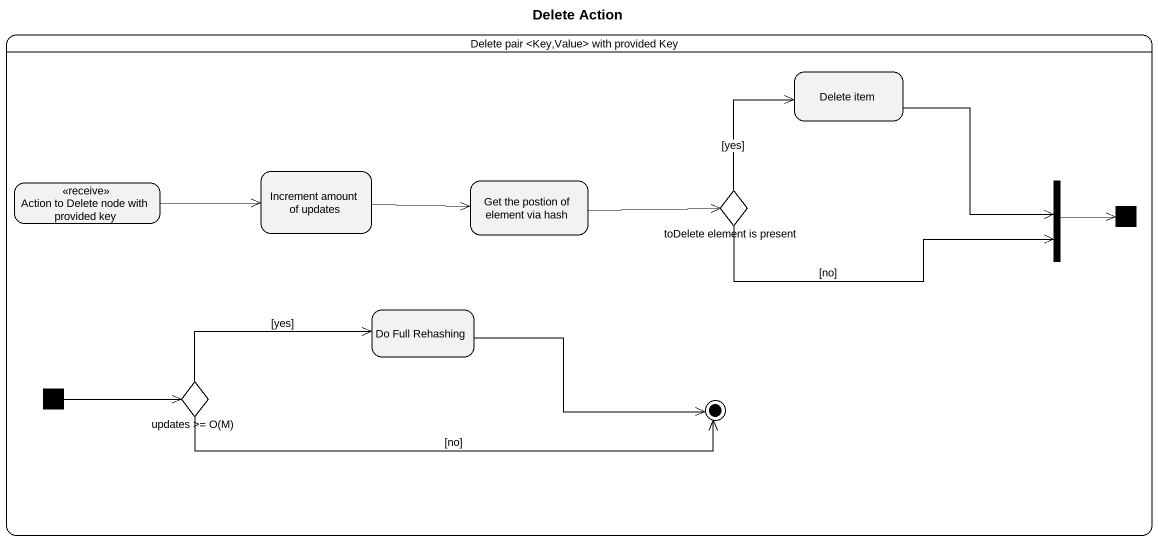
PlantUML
@startuml
title Delete Action
hide empty description
state "Delete pair <Key,Value> with provided Key" as Delete_pair_Key_Value_with {
  state "Delete item" as Delete_item
  state "Action to Delete node with provided key" as Action_to_Delete_node_with <<receive>>
  state "Increment amount of updates" as Increment_amount_of_updates
  state "Get the postion of element via hash" as Get_the_postion_of_element
  state "toDelete element is present" as toDelete_element_is_present <<choice>>
  state fork1 <<join>>
  state fork2 <<join>>
  state "Do Full Rehashing" as Do_Full_Rehashing
  state fork3 <<fork>>
  state "updates >= O(M)" as updates_O_M <<choice>>
  Do_Full_Rehashing -right-> [*]
  updates_O_M -right-> [*] : [no]
}
Delete_item -right-> fork1
Action_to_Delete_node_with -right-> Increment_amount_of_updates
Increment_amount_of_updates -right-> Get_the_postion_of_element
Get_the_postion_of_element -right-> toDelete_element_is_present
toDelete_element_is_present -up-> Delete_item : [yes]
toDelete_element_is_present -right-> fork1 : [no]
fork1 -right-> fork2
fork3 -right-> updates_O_M
updates_O_M -right-> Do_Full_Rehashing : [yes]
@enduml
